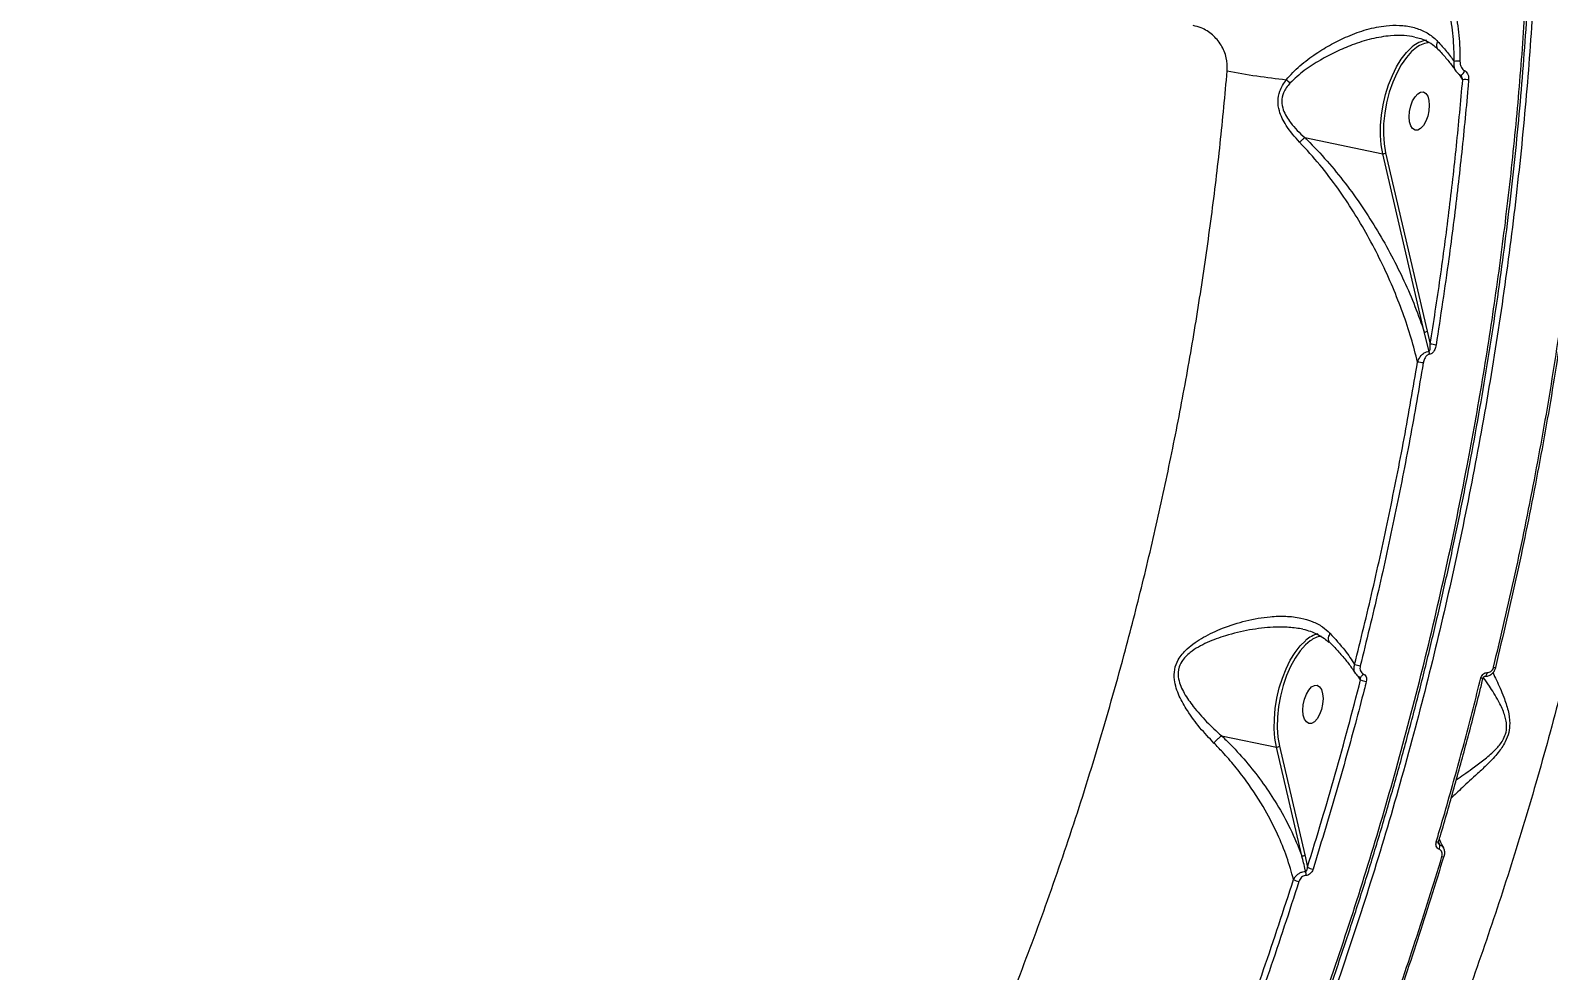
# Model space of a CAD drawing. Header units: millimetres. Extents: x -8422 to 28150, y -6982 to 5510.
# Drawn here: x 20498.1 to 20847.7, y 917.9 to 1134.4 of the extents above; entities that cross this region are included whole.
import ezdxf

# ---------------------------------------------------------------- set-up
doc = ezdxf.new("R2010")
doc.units = ezdxf.units.MM
for name, color, linetype in [('DIKOM_ОБЪЕКТ', 7, 'Continuous'), ('DIKOM_РАЗМЕР_ЗОНА', 7, 'Continuous'), ('DIKOM_РАЗМЕР_ОБЪЕКТА', 7, 'Continuous')]:
    doc.layers.add(name, color=color, linetype=linetype)
doc.styles.add('style1', font='arial.ttf', dxfattribs={"width": 0.8})
doc.dimstyles.new('1-50', dxfattribs={"dimtxt": 300, "dimasz": 200, "dimexe": 100, "dimexo": 0, "dimgap": 100, "dimtad": 1, "dimdec": 0, "dimtxsty": 'style1', "dimcen": 0, "dimclrd": 7, "dimclre": 7, "dimadec": 1, "dimazin": 2, "dimtfac": 1, "dimtdec": 0, "dimtmove": 1, "dimatfit": 3, "dimfxl": 0, "dimlwd": 25, "dimlwe": 18, "dimarcsym": 0})

# ---------------------------------------------------------------- blocks, each defined once
blk = doc.blocks.new('*D15')
at = {"layer": 'Defpoints', "color": 0, "transparency": 16777216}
for p in [(19380.28, 3651.45), (27070.13, 3651.45), (15204.41, -3115.19)]:
    blk.add_point(p, dxfattribs=at)
at = {"layer": 'DIKOM_РАЗМЕР_ОБЪЕКТА', "color": 7, "lineweight": 18, "transparency": 16777216}
for p, q in [((19380.28, 3651.45), (27170.13, 3651.45)), ((15204.41, -3115.19), (27170.13, -3115.19))]:
    blk.add_line(p, q, dxfattribs=at)
at = {"layer": 'DIKOM_РАЗМЕР_ОБЪЕКТА', "color": 7, "lineweight": 25, "transparency": 16777216}
blk.add_line((27070.13, -2915.19), (27070.13, 3451.45), dxfattribs=at)
at = {"layer": 'DIKOM_РАЗМЕР_ОБЪЕКТА', "color": 7, "transparency": 16777216}
for points in [[(27036.8, 3451.45), (27103.47, 3451.45), (27070.13, 3651.45)], [(27036.8, -2915.19), (27103.47, -2915.19), (27070.13, -3115.19)]]:
    blk.add_solid(points, dxfattribs=at)
at = {"layer": 'DIKOM_РАЗМЕР_ОБЪЕКТА', "color": 0, "transparency": 16777216, "insert": (26816.96, -135.25), "char_height": 300, "attachment_point": 5, "rotation": 90, "style": 'style1'}
blk.add_mtext('6750', dxfattribs=at)
blk = doc.blocks.new('*D16')
at = {"layer": 'Defpoints', "color": 0, "transparency": 16777216}
for p in [(12490, 1387.95), (23986.61, 1004.03), (12490, -5796.5)]:
    blk.add_point(p, dxfattribs=at)
at = {"layer": 'DIKOM_РАЗМЕР_ОБЪЕКТА', "color": 7, "lineweight": 18, "transparency": 16777216}
for p, q in [((12490, 1387.95), (12490, -5896.5)), ((23986.61, 1004.03), (23986.61, -5896.5))]:
    blk.add_line(p, q, dxfattribs=at)
at = {"layer": 'DIKOM_РАЗМЕР_ОБЪЕКТА', "color": 7, "lineweight": 25, "transparency": 16777216}
blk.add_line((23786.61, -5796.5), (12690, -5796.5), dxfattribs=at)
at = {"layer": 'DIKOM_РАЗМЕР_ОБЪЕКТА', "color": 7, "transparency": 16777216}
for points in [[(12690, -5763.17), (12690, -5829.83), (12490, -5796.5)], [(23786.61, -5763.17), (23786.61, -5829.83), (23986.61, -5796.5)]]:
    blk.add_solid(points, dxfattribs=at)
at = {"layer": 'DIKOM_РАЗМЕР_ОБЪЕКТА', "color": 0, "transparency": 16777216, "insert": (18238.3, -5543.33), "char_height": 300, "attachment_point": 5, "style": 'style1'}
blk.add_mtext('11500', dxfattribs=at)
blk = doc.blocks.new('*D14')
at = {"layer": 'Defpoints', "color": 0, "transparency": 16777216}
for p in [(20684.73, 5148.63), (28049.7, 5148.63), (14575.76, -5055.5)]:
    blk.add_point(p, dxfattribs=at)
at = {"layer": 'DIKOM_РАЗМЕР_ЗОНА', "color": 7, "lineweight": 18, "transparency": 16777216}
for p, q in [((20684.73, 5148.63), (28149.7, 5148.63)), ((14575.76, -5055.5), (28149.7, -5055.5))]:
    blk.add_line(p, q, dxfattribs=at)
at = {"layer": 'DIKOM_РАЗМЕР_ЗОНА', "color": 7, "lineweight": 25, "transparency": 16777216}
blk.add_line((28049.7, -4855.5), (28049.7, 4948.63), dxfattribs=at)
at = {"layer": 'DIKOM_РАЗМЕР_ЗОНА', "color": 7, "transparency": 16777216}
for points in [[(28016.36, 4948.63), (28083.03, 4948.63), (28049.7, 5148.63)], [(28016.36, -4855.5), (28083.03, -4855.5), (28049.7, -5055.5)]]:
    blk.add_solid(points, dxfattribs=at)
at = {"layer": 'DIKOM_РАЗМЕР_ЗОНА', "color": 0, "transparency": 16777216, "insert": (27796.52, -63.59), "char_height": 300, "attachment_point": 5, "rotation": 90, "style": 'style1'}
blk.add_mtext('10200', dxfattribs=at)
blk = doc.blocks.new('*D13')
at = {"layer": 'Defpoints', "color": 0, "transparency": 16777216}
for p in [(10490, 1785.06), (25983.09, 460.53), (10490, -6882.5)]:
    blk.add_point(p, dxfattribs=at)
at = {"layer": 'DIKOM_РАЗМЕР_ЗОНА', "color": 7, "lineweight": 18, "transparency": 16777216}
for p, q in [((10490, 1785.06), (10490, -6982.5)), ((25983.09, 460.53), (25983.09, -6982.5))]:
    blk.add_line(p, q, dxfattribs=at)
at = {"layer": 'DIKOM_РАЗМЕР_ЗОНА', "color": 7, "lineweight": 25, "transparency": 16777216}
blk.add_line((25783.09, -6882.5), (10690, -6882.5), dxfattribs=at)
at = {"layer": 'DIKOM_РАЗМЕР_ЗОНА', "color": 7, "transparency": 16777216}
for points in [[(10690, -6849.17), (10690, -6915.83), (10490, -6882.5)], [(25783.09, -6849.17), (25783.09, -6915.83), (25983.09, -6882.5)]]:
    blk.add_solid(points, dxfattribs=at)
at = {"layer": 'DIKOM_РАЗМЕР_ЗОНА', "color": 0, "transparency": 16777216, "insert": (18236.55, -6629.33), "char_height": 300, "attachment_point": 5, "style": 'style1'}
blk.add_mtext('15500', dxfattribs=at)

msp = doc.modelspace()

# ---------------------------------------------------------------- linework, layer by layer
at = {"layer": 'DIKOM_ОБЪЕКТ', "color": 7, "linetype": 'Continuous', "lineweight": 15}
for p, q in [((20827.92, 1123), (20827.15, 1124.24)), ((20827.43, 1124.06), (20827.47, 1124.05)), ((20791.55, 1109.68), (20809.5, 1105.99)), ((20819.07, 1064.95), (20809.5, 1105.99)), ((20810.17, 1106.21), (20819.74, 1065.16)), ((20820.16, 1060.45), (20819.07, 1064.95)), ((20819.74, 1065.16), (20820.44, 1062.12)), ((20804.41, 984.83), (20803.86, 985.72)), ((20772.38, 972), (20785.03, 969.39)), ((20790.87, 944.32), (20785.03, 969.39)), ((20785.7, 969.61), (20791.54, 944.54)), ((20791.54, 944.54), (20792.18, 941.75)), ((20822.31, 947.33), (20822.56, 946.93))]:
    msp.add_line(p, q, dxfattribs=at)
at = {"layer": 'DIKOM_ОБЪЕКТ', "color": 7, "linetype": 'Continuous', "lineweight": 15, "flags": 128}
for points in [[(20809.5, 1105.99), (20809.15, 1107.99), (20808.99, 1110.16), (20809.01, 1112.45), (20809.21, 1114.82), (20809.59, 1117.22), (20810.15, 1119.58), (20810.86, 1121.86), (20811.71, 1124.02), (20812.69, 1125.99), (20813.78, 1127.75), (20814.94, 1129.25), (20816.16, 1130.47), (20816.27, 1130.56)], [(20817.29, 1130.45), (20816.16, 1129.51), (20814.94, 1128.15), (20813.78, 1126.48), (20812.73, 1124.56), (20811.79, 1122.42), (20811.01, 1120.13), (20810.39, 1117.73), (20809.96, 1115.28), (20809.71, 1112.85), (20809.67, 1110.49), (20809.82, 1108.26), (20810.17, 1106.21)], [(20820.22, 1117.13), (20820.13, 1115.88), (20819.85, 1114.63), (20819.42, 1113.47), (20818.86, 1112.51), (20818.23, 1111.81), (20817.57, 1111.43), (20816.94, 1111.41), (20816.38, 1111.75), (20815.95, 1112.41), (20815.68, 1113.35), (20815.58, 1114.49), (20815.68, 1115.73), (20815.95, 1116.98), (20816.38, 1118.14), (20816.94, 1119.1), (20817.57, 1119.8), (20818.23, 1120.18), (20818.86, 1120.2), (20819.42, 1119.87), (20819.85, 1119.2), (20820.13, 1118.26), (20820.22, 1117.13)], [(20785.03, 969.39), (20784.68, 971.39), (20784.52, 973.56), (20784.54, 975.86), (20784.74, 978.23), (20785.12, 980.62), (20785.68, 982.98), (20786.39, 985.26), (20787.24, 987.42), (20788.22, 989.4), (20789.31, 991.16), (20790.47, 992.66), (20791.69, 993.87), (20791.8, 993.96)], [(20792.78, 993.82), (20791.69, 992.92), (20790.47, 991.55), (20789.31, 989.88), (20788.25, 987.96), (20787.32, 985.82), (20786.54, 983.53), (20785.92, 981.13), (20785.49, 978.69), (20785.24, 976.25), (20785.2, 973.89), (20785.35, 971.66), (20785.7, 969.61)], [(20804.18, 985.5), (20804.23, 985.49), (20804.36, 985.49), (20804.5, 985.56), (20804.64, 985.67), (20804.78, 985.83), (20804.91, 986.02), (20805.02, 986.23)], [(20833.05, 985.69), (20833.06, 985.69), (20833.15, 985.71), (20833.25, 985.77), (20833.33, 985.86), (20833.41, 985.99), (20833.48, 986.14), (20833.53, 986.32), (20833.56, 986.52)], [(20835.44, 987.72), (20835.5, 987.7), (20835.53, 987.68), (20835.53, 987.67)], [(20795.75, 980.53), (20795.65, 979.28), (20795.38, 978.03), (20794.95, 976.88), (20794.39, 975.91), (20793.76, 975.21), (20793.1, 974.84), (20792.47, 974.81), (20791.91, 975.15), (20791.48, 975.81), (20791.21, 976.75), (20791.11, 977.89), (20791.21, 979.13), (20791.48, 980.39), (20791.91, 981.54), (20792.47, 982.51), (20793.1, 983.21), (20793.76, 983.58), (20794.39, 983.6), (20794.95, 983.27), (20795.38, 982.6), (20795.65, 981.67), (20795.75, 980.53)], [(20822.34, 947.54), (20822.33, 947.52), (20822.29, 947.5), (20822.22, 947.5), (20822.11, 947.5), (20821.97, 947.52), (20821.82, 947.55)], [(20823.66, 944.2), (20823.66, 944.19), (20823.66, 944.18)]]:
    msp.add_lwpolyline(points, dxfattribs=at)
at = {"layer": 'DIKOM_ОБЪЕКТ', "color": 7, "linetype": 'Continuous', "lineweight": 15}
for centre, radius, start, end in [((20820.48, 1125.92), 6.26, 98.2984, 132.1296), ((20820.61, 1126.05), 5.51, 93.5097, 127.1109), ((20826.74, 1123), 4.3, 82.7502, 100.6096), ((20805.2, 1290.94), 168.87, 259.2483, 263.9121), ((20781.05, 1115.3), 9.92, 44.3474, 51.0467), ((20827.02, 1125.28), 1.31, 290.1839, 353.3639), ((20828.5, 1119.45), 3.6, 77.5834, 99.2879), ((20809.64, 1106.71), 0.728, 258.8693, 316.6195), ((20819.21, 1065.66), 0.728, 258.8681, 316.6199), ((20818.46, 1059.81), 1.81, 0.0587, 20.4081), ((20819.87, 1052.97), 9.17, 78.0174, 86.4574), ((20816.62, 1047.27), 10.76, 78.1437, 85.2106), ((20796.17, 989.06), 6.57, 104.2345, 131.6906), ((20796.38, 988.95), 6.06, 100.068, 126.5053), ((20806.19, 997.4), 9.54, 250.6797, 258.6523), ((20835.46, 989.15), 1.48, 252.7072, 272.6779), ((20807.37, 992.81), 8.51, 249.685, 258.7882), ((20832.49, 986.44), 1.2, 251.0334, 275.6996), ((20785.17, 970.11), 0.731, 258.8221, 316.2825), ((20791.01, 945.04), 0.728, 258.8693, 316.6176), ((20821.34, 946.47), 1.3, 331.8495, 20.5115), ((20823.42, 944.83), 0.698, 246.6452, 290.5612), ((20789.78, 940.16), 2.06, 350.3089, 16.0588), ((20794.23, 945.34), 4.14, 240.2975, 259.1319), ((20791, 942.44), 4.11, 240.3055, 258.925)]:
    msp.add_arc(centre, radius, start, end, dxfattribs=at)
for points, knots in [([(20832.54, 1312.89), (20833.32, 1309.28), (20835.43, 1299.54), (20838.34, 1283.06), (20841.1, 1263.34), (20843.22, 1242.79), (20844.68, 1221.48), (20845.46, 1199.45), (20845.54, 1177.19), (20844.93, 1154.77), (20843.66, 1132.29), (20841.73, 1109.38), (20839.09, 1086.1), (20835.74, 1062.52), (20831.77, 1039.16), (20827.19, 1016.1), (20822.05, 993.4), (20816.26, 970.7), (20809.82, 948.07), (20802.74, 925.6), (20795.16, 903.79), (20787.13, 882.68), (20778.69, 862.33), (20769.71, 842.39), (20760.19, 822.97), (20750.16, 804.15), (20739.83, 786.33), (20729.25, 769.55), (20718.47, 753.84), (20707.3, 738.92), (20695.78, 724.9), (20683.94, 711.84), (20672.53, 700.53), (20661.63, 690.81), (20651.27, 682.51), (20640.82, 675.07), (20630.31, 668.52), (20619.86, 662.93), (20609.51, 658.32), (20600.34, 654.99), (20594.63, 653.44), (20592.3, 652.8)], [0, 0, 0, 0, 0.015652, 0.042168, 0.068704, 0.09522, 0.122506, 0.149815, 0.177101, 0.203617, 0.230153, 0.256669, 0.283955, 0.311263, 0.338549, 0.365065, 0.391601, 0.418117, 0.445403, 0.472712, 0.499998, 0.526513, 0.55305, 0.579566, 0.606852, 0.63416, 0.661446, 0.687962, 0.714498, 0.741014, 0.7683, 0.795608, 0.822894, 0.845972, 0.869077, 0.892183, 0.915507, 0.938831, 0.961564, 0.984349, 1, 1, 1, 1]), ([(20872.56, 1232.87), (20873.06, 1227.39), (20874.07, 1216.43), (20874.99, 1199.47), (20875.49, 1182.2), (20875.51, 1164.37), (20875.04, 1146.03), (20874.05, 1127.2), (20872.56, 1108.17), (20870.52, 1088.46), (20867.86, 1068.09), (20864.55, 1047.12), (20860.63, 1025.96), (20856.1, 1004.69), (20850.94, 983.37), (20845.28, 962.51), (20839.15, 942.17), (20832.59, 922.38), (20825.49, 902.81), (20817.85, 883.54), (20809.69, 864.64), (20801.18, 846.55), (20792.37, 829.3), (20783.3, 812.92), (20773.82, 797.13), (20763.94, 782.01), (20753.69, 767.63), (20743.97, 755.18), (20734.87, 744.49), (20726.44, 735.31), (20717.89, 726.73), (20709.25, 718.87), (20703.16, 713.64), (20699.95, 711.24), (20699.65, 711.01)], [0, 0, 0, 0, 0.02995, 0.059935, 0.08992, 0.11987, 0.151048, 0.182266, 0.213484, 0.244662, 0.278561, 0.312486, 0.346385, 0.381274, 0.416192, 0.451081, 0.484868, 0.518681, 0.552468, 0.587241, 0.622042, 0.656815, 0.690522, 0.724255, 0.757961, 0.792651, 0.827368, 0.862057, 0.888981, 0.915906, 0.943045, 0.970184, 0.997197, 1, 1, 1, 1]), ([(20585.59, 652.12), (20588.68, 652.79), (20595.69, 654.32), (20606.76, 658.23), (20618.73, 663.52), (20630.84, 670.14), (20643.05, 678.06), (20655.33, 687.32), (20667.4, 697.69), (20679.24, 709.12), (20690.8, 721.52), (20702.28, 735.1), (20713.62, 749.86), (20724.8, 765.78), (20735.56, 782.5), (20745.87, 799.94), (20755.73, 818.03), (20765.28, 837.05), (20774.48, 856.97), (20783.3, 877.75), (20791.53, 898.93), (20799.16, 920.43), (20806.19, 942.15), (20812.74, 964.47), (20818.76, 987.31), (20824.22, 1010.61), (20828.79, 1032.88), (20832.57, 1054.02), (20835.66, 1073.98), (20838.27, 1093.98), (20840.39, 1113.98), (20842, 1133.74), (20843.1, 1153.19), (20843.66, 1170.3), (20843.73, 1180.91), (20843.76, 1185.23)], [0, 0, 0, 0, 0.02474, 0.056166, 0.087615, 0.11904, 0.151378, 0.183743, 0.216081, 0.247506, 0.278956, 0.310381, 0.342719, 0.375084, 0.407422, 0.438847, 0.470296, 0.501722, 0.53406, 0.566424, 0.598762, 0.630188, 0.661637, 0.693062, 0.7254, 0.757765, 0.790103, 0.817454, 0.844837, 0.87222, 0.899863, 0.927505, 0.954447, 0.981451, 1, 1, 1, 1]), ([(20585.89, 652.03), (20586.76, 652.2), (20589.59, 652.77), (20594.42, 654.06), (20600.36, 655.89), (20606.31, 658.04), (20612.26, 660.47), (20618.19, 663.21), (20624.12, 666.23), (20630.03, 669.56), (20635.94, 673.17), (20641.85, 677.09), (20647.76, 681.29), (20653.66, 685.8), (20659.57, 690.61), (20665.47, 695.72), (20671.36, 701.12), (20677.22, 706.78), (20683.01, 712.69), (20688.73, 718.83), (20694.39, 725.22), (20699.99, 731.84), (20705.53, 738.72), (20711.01, 745.83), (20716.43, 753.2), (20721.8, 760.81), (20727.12, 768.67), (20732.38, 776.79), (20737.58, 785.15), (20742.7, 793.72), (20747.72, 802.46), (20752.62, 811.36), (20757.42, 820.42), (20762.1, 829.64), (20766.68, 839.03), (20771.15, 848.58), (20775.52, 858.3), (20779.79, 868.2), (20783.95, 878.27), (20788.01, 888.52), (20791.97, 898.94), (20795.81, 909.49), (20799.52, 920.13), (20803.08, 930.84), (20806.49, 941.61), (20809.76, 952.44), (20812.89, 963.33), (20815.88, 974.3), (20818.73, 985.34), (20821.44, 996.45), (20824.01, 1007.65), (20826.45, 1018.92), (20828.74, 1030.28), (20830.89, 1041.69), (20832.89, 1053.1), (20834.72, 1064.47), (20836.39, 1075.79), (20837.9, 1087.08), (20839.25, 1098.32), (20840.44, 1109.52), (20841.46, 1120.7), (20842.33, 1131.84), (20843.04, 1142.96), (20843.59, 1154.06), (20843.98, 1165.14), (20844.2, 1175.44), (20844.23, 1182.01), (20844.24, 1184.93)], [0, 0, 0, 0, 0.006939, 0.022596, 0.038303, 0.053957, 0.069536, 0.085059, 0.100544, 0.116007, 0.131465, 0.146935, 0.162428, 0.177963, 0.193556, 0.209224, 0.224964, 0.24068, 0.256302, 0.271859, 0.287368, 0.302846, 0.318311, 0.333781, 0.349267, 0.364787, 0.380359, 0.395999, 0.411721, 0.427445, 0.443087, 0.458657, 0.474173, 0.489653, 0.505114, 0.520575, 0.536049, 0.551551, 0.567099, 0.582712, 0.598405, 0.61413, 0.629793, 0.64538, 0.660907, 0.676393, 0.691855, 0.707311, 0.722777, 0.738266, 0.753796, 0.769385, 0.785051, 0.800777, 0.816471, 0.832079, 0.847622, 0.863118, 0.878586, 0.894042, 0.909505, 0.924986, 0.940503, 0.956073, 0.971714, 0.987434, 1, 1, 1, 1]), ([(20825.95, 1127.23), (20825.92, 1129.15), (20825.87, 1133.01), (20825.19, 1136.84), (20824.84, 1138.77)], [0, 0, 0, 0, 0.496483, 1, 1, 1, 1]), ([(20826.15, 1139.07), (20826.5, 1137.12), (20827.2, 1133.2), (20827.26, 1129.26), (20827.28, 1127.27)], [0, 0, 0, 0, 0.496492, 1, 1, 1, 1]), ([(20773.69, 1125.03), (20773.68, 1126.06), (20773.66, 1128.12), (20772.38, 1131.08), (20770.35, 1133.48), (20768.04, 1134.95), (20766.48, 1135.34), (20765.85, 1135.49)], [0, 0, 0, 0, 0.209906, 0.422895, 0.638266, 0.855352, 1, 1, 1, 1]), ([(20787.29, 1123.02), (20788.29, 1124.11), (20790.34, 1126.33), (20793.96, 1128.98), (20797.68, 1131.25), (20801.59, 1133.16), (20805.85, 1134.69), (20809.89, 1135.51), (20813.45, 1135.62), (20816.42, 1135.2), (20819.16, 1134.2), (20821.01, 1132.97), (20821.92, 1132.07), (20822.14, 1131.85)], [0, 0, 0, 0, 0.105325, 0.214549, 0.310287, 0.408061, 0.519592, 0.635278, 0.718068, 0.803165, 0.886244, 0.972406, 1, 1, 1, 1]), ([(20816.85, 1132.83), (20816.05, 1132.97), (20814.28, 1133.28), (20810.94, 1133.18), (20806.91, 1132.5), (20802.67, 1131.17), (20798.72, 1129.49), (20795, 1127.5), (20791.31, 1125.22), (20789.2, 1123.23), (20788.14, 1122.24)], [0, 0, 0, 0, 0.086458, 0.191647, 0.336066, 0.480652, 0.604588, 0.728553, 0.864497, 1, 1, 1, 1]), ([(20816.89, 1132.83), (20817.35, 1132.73), (20818.4, 1132.51), (20819.86, 1131.85), (20821.19, 1131.04), (20821.88, 1130.33), (20822.17, 1130.03)], [0, 0, 0, 0, 0.21658, 0.501635, 0.789432, 1, 1, 1, 1]), ([(20822.14, 1131.85), (20822.12, 1131.82), (20822.05, 1131.67), (20821.92, 1131.29), (20821.87, 1130.76), (20821.97, 1130.29), (20822.16, 1130.13), (20822.22, 1130.09)], [0, 0, 0, 0, 0.052173, 0.207606, 0.535966, 0.864318, 1, 1, 1, 1]), ([(20822.14, 1131.85), (20822.84, 1131.08), (20824.26, 1129.52), (20825.38, 1128), (20825.95, 1127.23)], [0, 0, 0, 0, 0.49787, 1, 1, 1, 1]), ([(20822.19, 1130.07), (20822.2, 1130.06), (20822.9, 1129.36), (20824.07, 1127.99), (20825.47, 1126.29), (20826.13, 1125.3), (20826.36, 1124.96)], [0, 0, 0, 0, 0.005423, 0.39837, 0.789906, 1, 1, 1, 1]), ([(20826.41, 1124.99), (20826.35, 1125.05), (20826.1, 1125.38), (20825.89, 1126.17), (20825.93, 1126.88), (20825.95, 1127.23)], [0, 0, 0, 0, 0.113747, 0.559103, 1, 1, 1, 1]), ([(20827.28, 1127.27), (20827.3, 1127.02), (20827.32, 1126.52), (20827.57, 1125.87), (20827.91, 1125.37), (20828.19, 1125.21), (20828.32, 1125.13)], [0, 0, 0, 0, 0.297467, 0.589041, 0.802852, 1, 1, 1, 1]), ([(20506.09, 697.2), (20509.18, 696.9), (20515.38, 696.32), (20524.87, 696.59), (20534.46, 697.7), (20544.27, 699.76), (20554.29, 702.79), (20564.5, 706.83), (20574.74, 711.83), (20585.27, 717.94), (20596.07, 725.26), (20607.1, 733.86), (20618.14, 743.6), (20629.15, 754.49), (20640.09, 766.54), (20650.71, 779.45), (20660.98, 793.16), (20670.88, 807.58), (20680.59, 822.97), (20690.05, 839.31), (20699.24, 856.57), (20707.94, 874.36), (20716.14, 892.59), (20723.82, 911.18), (20731.13, 930.46), (20738.02, 950.38), (20744.45, 970.88), (20749.9, 990.17), (20754.49, 1008.09), (20758.33, 1024.62), (20761.83, 1041.28), (20764.97, 1058.03), (20767.73, 1074.78), (20770.11, 1091.54), (20772.15, 1108.31), (20773.18, 1119.46), (20773.69, 1125.03)], [0, 0, 0, 0, 0.027765, 0.055564, 0.083362, 0.111128, 0.140031, 0.168973, 0.197914, 0.226818, 0.258245, 0.289696, 0.321123, 0.353467, 0.385839, 0.418183, 0.449506, 0.480853, 0.512176, 0.544413, 0.576676, 0.608912, 0.640161, 0.671434, 0.702682, 0.734841, 0.767027, 0.799186, 0.824146, 0.849107, 0.874267, 0.899427, 0.924469, 0.949512, 0.974756, 1, 1, 1, 1]), ([(20790.37, 1108.62), (20789.26, 1109.86), (20787.74, 1111.57), (20786.32, 1114.11), (20785.58, 1115.98), (20785.26, 1118.12), (20785.71, 1120.68), (20786.71, 1122.16), (20787.29, 1123.02)], [0, 0, 0, 0, 0.303074, 0.415237, 0.529514, 0.668756, 0.808541, 1, 1, 1, 1]), ([(20788.14, 1122.24), (20787.56, 1121.52), (20786.57, 1120.3), (20786.12, 1118.05), (20786.5, 1116.16), (20787.29, 1114.53), (20788.83, 1112.28), (20790.35, 1110.73), (20791.54, 1109.68), (20791.54, 1109.68)], [0, 0, 0, 0, 0.188613, 0.321665, 0.455547, 0.569141, 0.683125, 0.999682, 1, 1, 1, 1]), ([(20820.44, 1062.12), (20821.22, 1067.2), (20822.79, 1077.35), (20824.79, 1092.58), (20826.54, 1107.82), (20827.46, 1117.94), (20827.92, 1123)], [0, 0, 0, 0, 0.249314, 0.498628, 0.749314, 1, 1, 1, 1]), ([(20829.28, 1122.96), (20829.22, 1122.31), (20828.94, 1119.06), (20828.15, 1110.59), (20826.75, 1097.52), (20824.6, 1080.42), (20822.79, 1068.55), (20821.77, 1061.94)], [0, 0, 0, 0, 0.032166, 0.160835, 0.418396, 0.675957, 1, 1, 1, 1]), ([(20826.41, 1124.94), (20826.56, 1124.74), (20826.84, 1124.37), (20827.25, 1124.17), (20827.44, 1124.08)], [0, 0, 0, 0, 0.548247, 1, 1, 1, 1]), ([(20827.43, 1124.06), (20827.43, 1124.06), (20827.43, 1124.06), (20827.46, 1124.05), (20827.5, 1124.01), (20827.54, 1123.96), (20827.57, 1123.91), (20827.58, 1123.89)], [0, 0, 0, 0, 0.162477, 0.34329, 0.533926, 0.828124, 1, 1, 1, 1]), ([(20827.92, 1123), (20827.89, 1123.14), (20827.82, 1123.4), (20827.7, 1123.71), (20827.6, 1123.86), (20827.58, 1123.89)], [0, 0, 0, 0, 0.477931, 0.890938, 1, 1, 1, 1]), ([(20828.32, 1125.13), (20828.36, 1125.11), (20828.51, 1125.04), (20828.78, 1124.81), (20829.08, 1124.35), (20829.29, 1123.7), (20829.28, 1123.21), (20829.28, 1122.96)], [0, 0, 0, 0, 0.0491, 0.217933, 0.426688, 0.702252, 1, 1, 1, 1]), ([(20790.37, 1108.62), (20790.4, 1108.65), (20790.61, 1108.86), (20791.05, 1109.27), (20791.37, 1109.54), (20791.54, 1109.68)], [0, 0, 0, 0, 0.069995, 0.497858, 1, 1, 1, 1]), ([(20817.52, 1057.99), (20817.05, 1059.83), (20816.09, 1063.59), (20814.16, 1069.36), (20811.85, 1075.26), (20809.14, 1081.21), (20806.11, 1087.02), (20802.8, 1092.64), (20799.15, 1098.09), (20795.1, 1103.49), (20791.95, 1106.91), (20790.37, 1108.62)], [0, 0, 0, 0, 0.107957, 0.221264, 0.334572, 0.449784, 0.564986, 0.672071, 0.779129, 0.88962, 1, 1, 1, 1]), ([(20791.54, 1109.68), (20791.54, 1109.68), (20791.54, 1109.68), (20791.55, 1109.68), (20791.55, 1109.68), (20791.55, 1109.68)], [0, 0, 0, 0, 0.346263, 0.820935, 1, 1, 1, 1]), ([(20791.55, 1109.68), (20791.73, 1109.51), (20793.52, 1107.77), (20796.74, 1104.32), (20800.95, 1099.15), (20804.82, 1093.77), (20808.37, 1088.18), (20811.59, 1082.48), (20814.47, 1076.66), (20817.01, 1070.8), (20818.38, 1066.9), (20819.07, 1064.95)], [0, 0, 0, 0, 0.012975, 0.130609, 0.248339, 0.370449, 0.49259, 0.618293, 0.744005, 0.872003, 1, 1, 1, 1]), ([(20835.02, 987.74), (20836.71, 994.9), (20840.11, 1009.22), (20844.51, 1030.98), (20848.45, 1052.89), (20850.59, 1067.56), (20851.66, 1074.89)], [0, 0, 0, 0, 0.248597, 0.497193, 0.748596, 1, 1, 1, 1]), ([(20852.05, 1074.68), (20851, 1067.45), (20848.89, 1052.97), (20844.98, 1031.19), (20840.57, 1009.4), (20837.15, 994.95), (20835.44, 987.72)], [0, 0, 0, 0, 0.248597, 0.497194, 0.748597, 1, 1, 1, 1]), ([(20817.52, 1057.99), (20817.55, 1058.09), (20817.73, 1058.63), (20818.2, 1059.42), (20818.93, 1060.07), (20819.57, 1060.39), (20819.96, 1060.43), (20820.16, 1060.45)], [0, 0, 0, 0, 0.082539, 0.435058, 0.677226, 0.83298, 1, 1, 1, 1]), ([(20820.27, 1059.82), (20820.15, 1059.8), (20819.92, 1059.76), (20819.55, 1059.47), (20819.15, 1058.92), (20818.93, 1058.3), (20818.85, 1057.88), (20818.83, 1057.8)], [0, 0, 0, 0, 0.145584, 0.289941, 0.532082, 0.909796, 1, 1, 1, 1]), ([(20820.16, 1060.45), (20820.18, 1060.46), (20820.22, 1060.48), (20820.28, 1060.57), (20820.37, 1060.79), (20820.44, 1061.25), (20820.45, 1061.72), (20820.44, 1062.05), (20820.44, 1062.12)], [0, 0, 0, 0, 0.046105, 0.090123, 0.210101, 0.459822, 0.889184, 1, 1, 1, 1]), ([(20821.77, 1061.94), (20821.76, 1061.85), (20821.68, 1061.4), (20821.44, 1060.74), (20821.02, 1060.17), (20820.63, 1059.88), (20820.39, 1059.84), (20820.27, 1059.82)], [0, 0, 0, 0, 0.095104, 0.471956, 0.71577, 0.857223, 1, 1, 1, 1]), ([(20803.03, 988.4), (20804.44, 994.12), (20807.25, 1005.58), (20811.02, 1022.94), (20814.5, 1040.42), (20816.52, 1052.13), (20817.52, 1057.99)], [0, 0, 0, 0, 0.249097, 0.498194, 0.749097, 1, 1, 1, 1]), ([(20818.83, 1057.8), (20817.83, 1051.97), (20815.83, 1040.31), (20812.36, 1022.84), (20808.57, 1005.39), (20805.73, 993.83), (20804.31, 988.05)], [0, 0, 0, 0, 0.249097, 0.498194, 0.749097, 1, 1, 1, 1]), ([(20770.63, 970.29), (20769.53, 971.45), (20767.32, 973.8), (20764.63, 977.44), (20762.86, 980.53), (20761.92, 982.95), (20761.45, 984.99), (20761.46, 987.26), (20762.41, 989.8), (20764.18, 991.83), (20766.25, 993.45), (20768.95, 995.12), (20772.85, 996.92), (20778.03, 998.57), (20782.96, 999.44), (20787.21, 999.58), (20790.48, 999.21), (20793.31, 998.36), (20795.58, 997.2), (20796.79, 996.09), (20797.34, 995.59)], [0, 0, 0, 0, 0.075313, 0.152119, 0.213184, 0.244131, 0.275685, 0.312981, 0.3506, 0.401222, 0.437876, 0.474585, 0.550791, 0.640338, 0.732645, 0.792999, 0.854939, 0.904775, 0.956106, 1, 1, 1, 1]), ([(20791.13, 996.51), (20790.07, 996.68), (20787.86, 997.04), (20783.71, 997.01), (20778.79, 996.45), (20773.66, 995.18), (20769.03, 993.56), (20765.93, 991.84), (20764.07, 990.2), (20763.09, 989), (20762.61, 987.9), (20762.34, 986.56), (20762.4, 985.13), (20762.98, 983.34), (20764.06, 981.19), (20766.01, 978.43), (20768.9, 975.18), (20771.18, 973.01), (20772.37, 972), (20772.37, 971.99)], [0, 0, 0, 0, 0.068543, 0.142004, 0.251734, 0.361596, 0.449948, 0.537727, 0.565954, 0.594074, 0.627822, 0.634401, 0.674707, 0.710039, 0.745506, 0.817276, 0.908577, 0.999902, 1, 1, 1, 1]), ([(20791.13, 996.52), (20791.71, 996.37), (20792.92, 996.07), (20794.56, 995.34), (20796, 994.47), (20796.77, 993.74), (20797.11, 993.42)], [0, 0, 0, 0, 0.246604, 0.512005, 0.784951, 1, 1, 1, 1]), ([(20797.34, 995.59), (20797.32, 995.55), (20797.18, 995.31), (20796.98, 994.84), (20796.92, 994.22), (20797.01, 993.76), (20797.19, 993.62), (20797.25, 993.57)], [0, 0, 0, 0, 0.046786, 0.300013, 0.591124, 0.88223, 1, 1, 1, 1]), ([(20797.23, 993.54), (20797.89, 992.86), (20799.25, 991.47), (20801, 989.41), (20802.34, 987.68), (20802.97, 986.68), (20803.18, 986.34)], [0, 0, 0, 0, 0.27476, 0.562897, 0.849999, 1, 1, 1, 1]), ([(20797.34, 995.59), (20798.54, 994.27), (20800.75, 991.84), (20802.32, 989.48), (20803.03, 988.4)], [0, 0, 0, 0, 0.54255, 1, 1, 1, 1]), ([(20803.23, 986.37), (20803.16, 986.47), (20802.93, 986.79), (20802.83, 987.51), (20802.96, 988.1), (20803.03, 988.4)], [0, 0, 0, 0, 0.184026, 0.59383, 1, 1, 1, 1]), ([(20803.24, 986.35), (20803.33, 986.2), (20803.56, 985.83), (20803.95, 985.63), (20804.18, 985.5)], [0, 0, 0, 0, 0.402177, 1, 1, 1, 1]), ([(20804.31, 988.05), (20804.28, 987.85), (20804.22, 987.46), (20804.35, 986.91), (20804.62, 986.46), (20804.89, 986.31), (20805.02, 986.23)], [0, 0, 0, 0, 0.263255, 0.526653, 0.781331, 1, 1, 1, 1]), ([(20805.02, 986.23), (20805.14, 986.16), (20805.41, 986.01), (20805.68, 985.57), (20805.81, 985.03), (20805.74, 984.65), (20805.71, 984.46)], [0, 0, 0, 0, 0.221383, 0.474416, 0.737312, 1, 1, 1, 1]), ([(20834.85, 986.48), (20835.12, 985.93), (20835.91, 984.4), (20837.22, 981.41), (20838.37, 978.04), (20838.84, 975.24), (20838.6, 972.69), (20837.68, 970.3), (20835.95, 967.84), (20833.71, 965.45), (20830.83, 962.79), (20827.81, 960.05), (20826.07, 958.39), (20825.25, 957.6)], [0, 0, 0, 0, 0.076697, 0.216665, 0.309311, 0.385264, 0.4343, 0.486805, 0.554837, 0.642928, 0.73136, 0.872324, 1, 1, 1, 1]), ([(20832.1, 985.3), (20832.11, 985.34), (20832.17, 985.54), (20832.34, 985.88), (20832.68, 986.24), (20833.11, 986.48), (20833.41, 986.51), (20833.56, 986.52)], [0, 0, 0, 0, 0.054593, 0.291367, 0.527847, 0.764003, 1, 1, 1, 1]), ([(20833.06, 985.71), (20833.11, 985.7), (20833.42, 985.66), (20834.02, 985.83), (20834.74, 986.27), (20835.28, 986.92), (20835.44, 987.44), (20835.51, 987.68)], [0, 0, 0, 0, 0.04335, 0.28664, 0.532275, 0.783821, 1, 1, 1, 1]), ([(20833.56, 986.52), (20833.71, 986.53), (20834.01, 986.55), (20834.44, 986.79), (20834.78, 987.16), (20834.95, 987.5), (20835.01, 987.7), (20835.02, 987.74)], [0, 0, 0, 0, 0.236434, 0.472956, 0.709874, 0.946838, 1, 1, 1, 1]), ([(20792.18, 941.75), (20794.35, 948.84), (20798.69, 963.05), (20802.5, 977.56), (20804.41, 984.83)], [0, 0, 0, 0, 0.499272, 1, 1, 1, 1]), ([(20805.71, 984.46), (20805.55, 983.82), (20804.72, 980.6), (20802.39, 971.73), (20798.55, 957.92), (20795.15, 946.83), (20793.45, 941.28)], [0, 0, 0, 0, 0.044143, 0.220721, 0.610016, 1, 1, 1, 1]), ([(20804.18, 985.5), (20804.2, 985.5), (20804.21, 985.5), (20804.25, 985.43), (20804.25, 985.42)], [0, 0, 0, 0, 0.821012, 1, 1, 1, 1]), ([(20804.41, 984.83), (20804.41, 984.91), (20804.39, 985.08), (20804.34, 985.29), (20804.27, 985.39), (20804.25, 985.42)], [0, 0, 0, 0, 0.436986, 0.851336, 1, 1, 1, 1]), ([(20821.82, 947.55), (20822, 948.18), (20822.94, 951.34), (20825.2, 959.17), (20828.51, 971.09), (20830.9, 980.56), (20832.1, 985.3)], [0, 0, 0, 0, 0.050768, 0.253848, 0.626695, 1, 1, 1, 1]), ([(20822.33, 947.54), (20822.48, 948.02), (20823.73, 952.13), (20825.95, 959.96), (20828.98, 971.03), (20831.19, 979.47), (20832.35, 984.22), (20832.6, 985.24)], [0, 0, 0, 0, 0.038632, 0.332071, 0.626139, 0.919946, 1, 1, 1, 1]), ([(20826.44, 961.81), (20826.59, 961.92), (20827.77, 962.78), (20830.08, 964.39), (20833.05, 966.62), (20835.34, 968.56), (20837.01, 970.55), (20837.68, 972.02), (20838.01, 973.27), (20838.07, 974.54), (20837.82, 975.98), (20837.23, 977.84), (20835.94, 980.47), (20834.23, 983.23), (20833.16, 984.7), (20832.73, 985.3)], [0, 0, 0, 0, 0.023254, 0.185411, 0.282335, 0.380966, 0.452316, 0.493196, 0.505277, 0.55486, 0.594653, 0.635591, 0.737819, 0.8943, 1, 1, 1, 1]), ([(20832.62, 985.24), (20832.62, 985.27), (20832.64, 985.35), (20832.71, 985.47), (20832.82, 985.59), (20832.93, 985.67), (20833.01, 985.69), (20833.04, 985.69), (20833.05, 985.69)], [0, 0, 0, 0, 0.096417, 0.270027, 0.442388, 0.631358, 0.845431, 1, 1, 1, 1]), ([(20770.63, 970.29), (20770.66, 970.33), (20770.88, 970.57), (20771.32, 971.03), (20771.91, 971.6), (20772.21, 971.86), (20772.37, 971.99)], [0, 0, 0, 0, 0.054478, 0.376728, 0.688354, 1, 1, 1, 1]), ([(20772.37, 971.99), (20772.37, 971.99), (20772.37, 972), (20772.37, 972), (20772.38, 972), (20772.38, 972)], [0, 0, 0, 0, 0.33034, 0.788406, 1, 1, 1, 1]), ([(20772.38, 972), (20773.08, 971.31), (20775.22, 969.24), (20778.51, 965.56), (20782.07, 960.97), (20785.35, 955.98), (20788.44, 950.4), (20790.03, 946.43), (20790.87, 944.32)], [0, 0, 0, 0, 0.082296, 0.249507, 0.417299, 0.584654, 0.780207, 1, 1, 1, 1]), ([(20788.96, 938.87), (20788.48, 940.59), (20787.51, 944.05), (20785.31, 949.41), (20782.28, 955.31), (20778.9, 960.57), (20775.46, 965.01), (20772.96, 967.9), (20771.29, 969.62), (20770.63, 970.29)], [0, 0, 0, 0, 0.161025, 0.323857, 0.49366, 0.708324, 0.818539, 0.928737, 1, 1, 1, 1]), ([(20822.48, 945.85), (20822.47, 945.86), (20822.31, 945.92), (20822.05, 946.11), (20821.81, 946.52), (20821.71, 947.02), (20821.78, 947.37), (20821.82, 947.55)], [0, 0, 0, 0, 0.029892, 0.261778, 0.503953, 0.75202, 1, 1, 1, 1]), ([(20822.35, 947.11), (20822.35, 947.11), (20822.34, 947.12), (20822.31, 947.21), (20822.3, 947.37), (20822.33, 947.53), (20822.37, 947.62), (20822.38, 947.65)], [0, 0, 0, 0, 0.039379, 0.340052, 0.602986, 0.881856, 1, 1, 1, 1]), ([(20823.6, 946.07), (20823.51, 946.23), (20823.08, 946.97), (20822.74, 947.72), (20822.57, 948.25), (20822.56, 948.3)], [0, 0, 0, 0, 0.20341, 0.937194, 1, 1, 1, 1]), ([(20791.75, 940.73), (20791.72, 940.85), (20791.44, 942.05), (20791.14, 943.25), (20790.87, 944.32)], [0, 0, 0, 0, 0.102927, 1, 1, 1, 1]), ([(20792.29, 859.49), (20793.61, 862.57), (20797.46, 871.59), (20803.58, 886.88), (20810.51, 905.55), (20817.09, 924.64), (20821.12, 937.67), (20823.14, 944.19)], [0, 0, 0, 0, 0.114455, 0.334765, 0.555076, 0.777538, 1, 1, 1, 1]), ([(20823.58, 944.28), (20821.59, 937.83), (20817.61, 924.95), (20811.04, 906), (20806.53, 893.43), (20804.06, 887.31), (20804.06, 887.29)], [0, 0, 0, 0, 0.331949, 0.663899, 0.999089, 1, 1, 1, 1]), ([(20822.36, 947.12), (20822.37, 947.09), (20822.41, 947.02), (20822.48, 946.96), (20822.53, 946.94), (20822.55, 946.93), (20822.56, 946.93)], [0, 0, 0, 0, 0.324545, 0.802774, 0.925017, 1, 1, 1, 1]), ([(20823.14, 944.19), (20823.18, 944.37), (20823.25, 944.71), (20823.15, 945.2), (20822.91, 945.6), (20822.65, 945.79), (20822.5, 945.85), (20822.48, 945.85)], [0, 0, 0, 0, 0.24786, 0.495891, 0.736438, 0.967044, 1, 1, 1, 1]), ([(20822.56, 946.93), (20822.59, 946.91), (20822.84, 946.81), (20823.21, 946.58), (20823.39, 946.23), (20823.46, 946.1)], [0, 0, 0, 0, 0.080725, 0.645219, 1, 1, 1, 1]), ([(20823.65, 944.18), (20823.67, 944.23), (20823.8, 944.58), (20823.79, 945.22), (20823.68, 945.84), (20823.49, 946.08), (20823.47, 946.11)], [0, 0, 0, 0, 0.078615, 0.537315, 0.942888, 1, 1, 1, 1]), ([(20788.96, 938.87), (20789.04, 939.03), (20789.25, 939.43), (20789.75, 939.97), (20790.39, 940.41), (20791.07, 940.69), (20791.52, 940.72), (20791.75, 940.73)], [0, 0, 0, 0, 0.157644, 0.393182, 0.599154, 0.796731, 1, 1, 1, 1]), ([(20791.75, 940.73), (20791.78, 940.73), (20791.83, 940.75), (20791.91, 940.82), (20792.01, 940.95), (20792.1, 941.2), (20792.16, 941.47), (20792.17, 941.66), (20792.18, 941.75)], [0, 0, 0, 0, 0.079015, 0.135707, 0.302992, 0.519078, 0.802361, 1, 1, 1, 1]), ([(20793.45, 941.28), (20793.41, 941.15), (20793.29, 940.84), (20793.01, 940.42), (20792.63, 940.07), (20792.22, 939.85), (20791.94, 939.82), (20791.8, 939.81)], [0, 0, 0, 0, 0.165533, 0.412057, 0.620069, 0.809719, 1, 1, 1, 1]), ([(20758.82, 859.22), (20761.57, 865.54), (20767.07, 878.18), (20774.81, 897.89), (20782.18, 918.08), (20786.7, 931.94), (20788.96, 938.87)], [0, 0, 0, 0, 0.248595, 0.49719, 0.748595, 1, 1, 1, 1]), ([(20790.21, 938.4), (20787.97, 931.53), (20783.49, 917.8), (20776.13, 897.63), (20768.36, 877.8), (20762.78, 864.99), (20760, 858.58)], [0, 0, 0, 0, 0.248595, 0.49719, 0.748595, 1, 1, 1, 1]), ([(20791.8, 939.81), (20791.67, 939.8), (20791.39, 939.78), (20790.99, 939.56), (20790.63, 939.22), (20790.36, 938.82), (20790.25, 938.52), (20790.21, 938.4)], [0, 0, 0, 0, 0.192078, 0.383599, 0.590222, 0.834077, 1, 1, 1, 1])]:
    msp.add_open_spline(points, degree=3, knots=knots, dxfattribs=at)

# ---------------------------------------------------------------- dimensions: what is measured, and where the dimension line sits
at = {"layer": 'DIKOM_РАЗМЕР_ЗОНА'}
dim = msp.add_linear_dim(base=(28049.7, 5148.63), p1=(14575.76, -5055.5), p2=(20684.73, 5148.63), angle=270, text='10200', dimstyle='1-50', override={"dimscale": 1, "dimtix": 0, "dimtofl": 1, "dimtmove": 1, "dimatfit": 3}, dxfattribs=at)
dim.commit()
dim.dimension.update_dxf_attribs({"geometry": '*D14', "text_midpoint": (28049.7, -63.59), "dimtype": 160})
dim = msp.add_linear_dim(base=(10490, -6882.5), p1=(25983.09, 460.53), p2=(10490, 1785.06), angle=180, text='15500', dimstyle='1-50', dxfattribs=at)
dim.commit()
dim.dimension.update_dxf_attribs({"geometry": '*D13', "text_midpoint": (18236.55, -6882.5), "dimtype": 160})
at = {"layer": 'DIKOM_РАЗМЕР_ОБЪЕКТА'}
dim = msp.add_linear_dim(base=(27070.13, 3651.45), p1=(15204.41, -3115.19), p2=(19380.28, 3651.45), angle=270, text='6750', dimstyle='1-50', override={"dimscale": 1, "dimtix": 0, "dimtofl": 1, "dimtmove": 1, "dimatfit": 3}, dxfattribs=at)
dim.commit()
dim.dimension.update_dxf_attribs({"geometry": '*D15', "text_midpoint": (27070.13, -135.25), "dimtype": 160})
dim = msp.add_linear_dim(base=(12490, -5796.5), p1=(23986.61, 1004.03), p2=(12490, 1387.95), angle=180, text='11500', dimstyle='1-50', dxfattribs=at)
dim.commit()
dim.dimension.update_dxf_attribs({"geometry": '*D16', "text_midpoint": (18238.3, -5796.5), "dimtype": 160})

doc.saveas('drawing.dxf')
